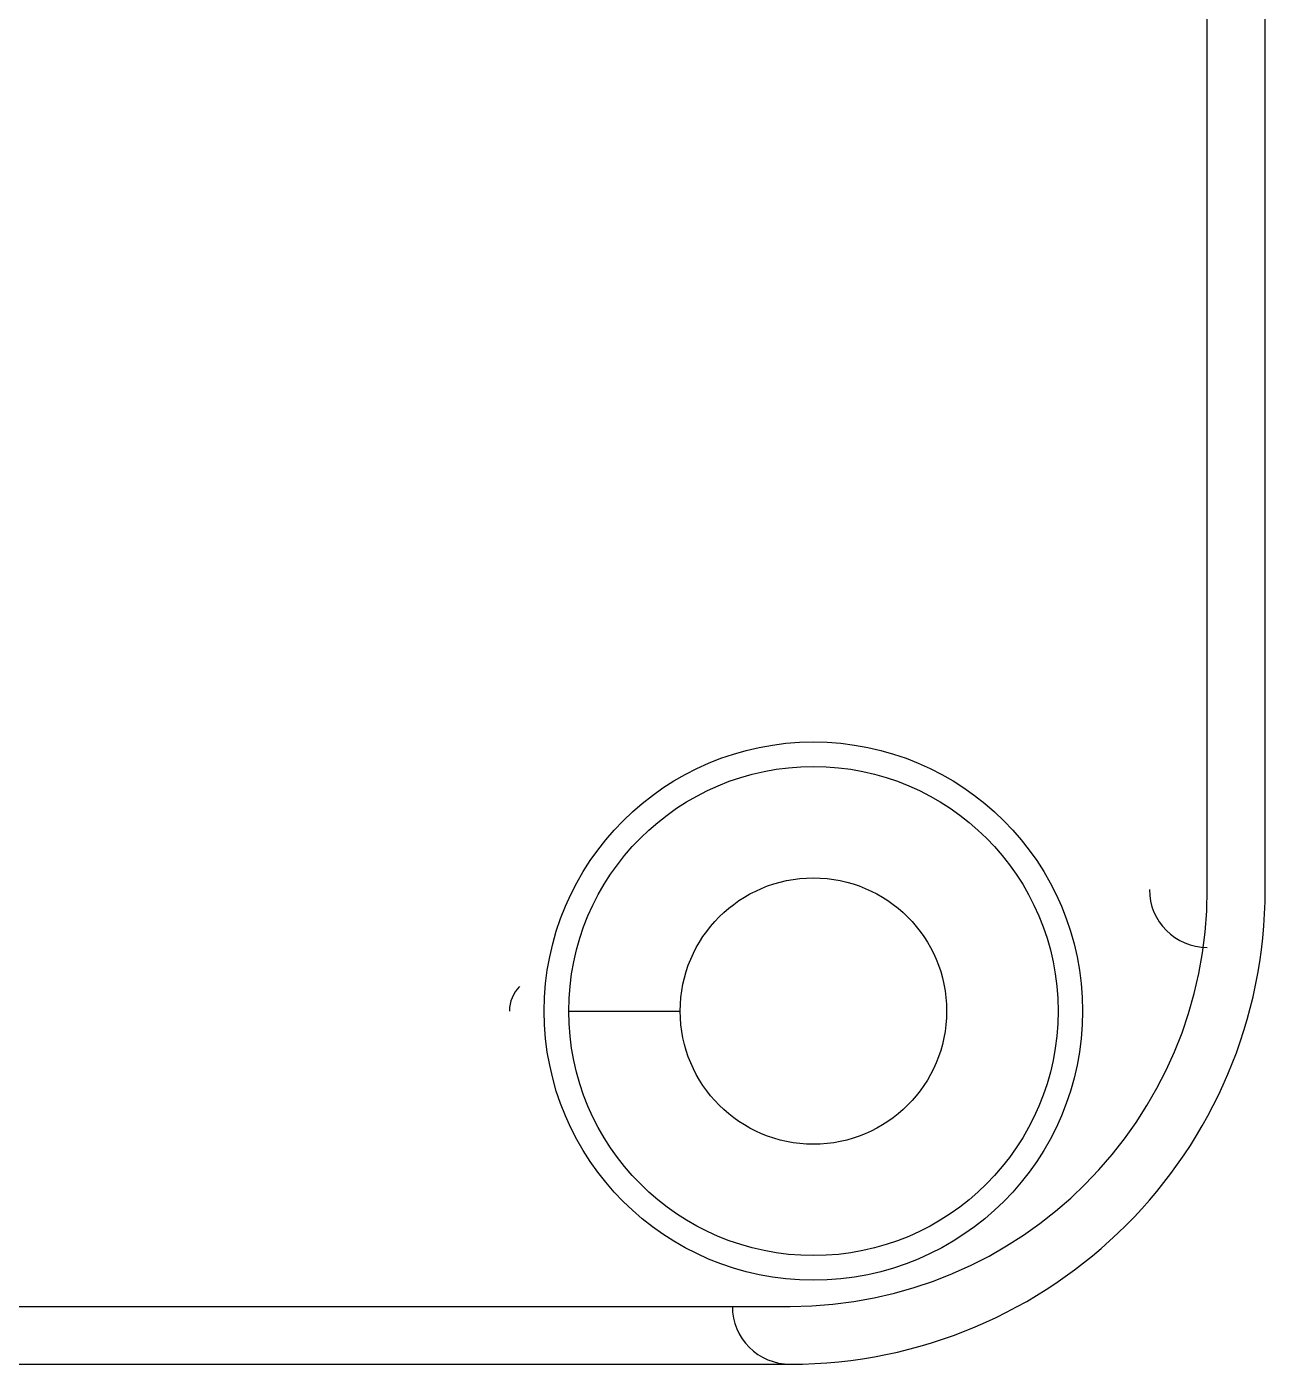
# Model space of a CAD drawing. Header units: millimetres. Extents: x -39.1 to 39.1, y -23.1 to 23.1.
# Drawn here: x 28.41 to 39.1, y -23.1 to -11.55 of the extents above; entities that cross this region are included whole.
import ezdxf

# ---------------------------------------------------------------- set-up
doc = ezdxf.new("R2010")
doc.units = ezdxf.units.MM

msp = doc.modelspace()

# ---------------------------------------------------------------- linework, layer by layer
for p, q in [((38.6, -19), (38.6, 19)), ((38.6, -19), (38.6, 19)), ((39.1, -19, -0.5), (39.1, 19, -0.5)), ((39.1, -19, -0.5), (39.1, 19, -0.5)), ((39.1, -19, -2), (39.1, 19, -2)), ((39.1, -19, -2), (39.1, 19, -2)), ((39.1, -19, -2), (39.1, -19, -0.5)), ((39.1, -19, -2), (39.1, -19, -0.5)), ((33.088, -20.05, -0.088), (34.05, -20.05, -1.05)), ((33.088, -20.05, -0.088), (34.05, -20.05, -1.05)), ((34.05, -20.05, -2), (34.05, -20.05, -1.05)), ((34.05, -20.05, -2), (34.05, -20.05, -1.05)), ((-35, -22.6), (35, -22.6)), ((-35, -22.6), (35, -22.6)), ((-35, -23.1, -0.5), (35, -23.1, -0.5)), ((-35, -23.1, -0.5), (35, -23.1, -0.5)), ((-35, -23.1, -2), (35, -23.1, -2)), ((-35, -23.1, -2), (35, -23.1, -2)), ((35, -23.1, -2), (35, -23.1, -0.5)), ((35, -23.1, -2), (35, -23.1, -0.5))]:
    msp.add_line(p, q)
for centre, radius in [((35.2, -20.05), 2.324), ((35.2, -20.05), 2.324), ((35.2, -20.05, -0.088), 2.112), ((35.2, -20.05, -0.088), 2.112), ((35.2, -20.05, -1.05), 1.15), ((35.2, -20.05, -1.05), 1.15), ((35.2, -20.05, -2), 1.15), ((35.2, -20.05, -2), 1.15)]:
    msp.add_circle(centre, radius)
for centre, radius, start, end in [((35, -19), 3.6, -90, 0), ((35, -19, -0.5), 4.1, -90, 0), ((35, -19), 3.6, -90, 0), ((35, -19, -2), 4.1, -90, 0), ((35, -19, -0.5), 4.1, -90, 0), ((35, -19, -2), 4.1, -90, 0), ((38.6, -19, -0.5), 0.5, 180, 270), ((38.6, -19, -0.5), 0.5, 180, 270), ((32.876, -20.05, -0.3), 0.3, 135, 180), ((32.876, -20.05, -0.3), 0.3, 135, 180), ((35, -22.6, -0.5), 0.5, 180, 270), ((35, -22.6, -0.5), 0.5, 180, 270)]:
    msp.add_arc(centre, radius, start, end)

doc.saveas('drawing.dxf')
